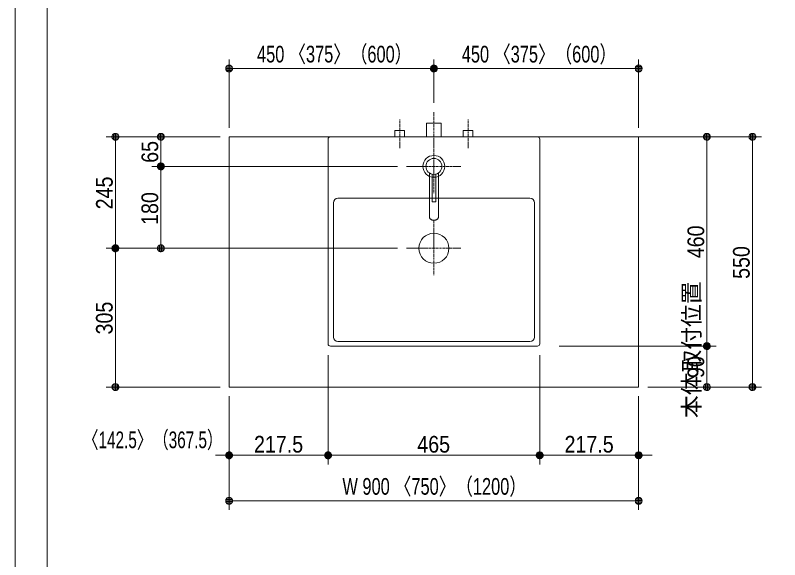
# Model space of a CAD drawing. Units: millimetres, scale not verified. Extents: x -6062 to 6062, y -3045 to 3045.
# Drawn here: x -5788 to -4108, y -799 to 397 of the extents above; entities that cross this region are included whole.
import ezdxf
from ezdxf.enums import TextEntityAlignment as Align

# ---------------------------------------------------------------- set-up
doc = ezdxf.new("R2010")
doc.units = ezdxf.units.MM
doc.header["$LTSCALE"] = 20
doc.linetypes.add('CHAIN1', pattern=[8, 5, -1, 1, -1])
for name, color, linetype, lineweight in [('0-0_1図面枠', 7, 'Continuous', 9), ('0-1_2寸法-1', 7, 'Continuous', 9), ('0-2_0', 7, 'Continuous', 9), ('0-3_5ボウル・キャビネット', 7, 'Continuous', 9), ('0-4_2寸法-2', 7, 'Continuous', 9), ('0-7_4給排水', 7, 'Continuous', 9)]:
    doc.layers.add(name, color=color, linetype=linetype, lineweight=lineweight)
doc.styles.add('ＭＳ Ｐゴシック', font='')
doc.styles.get('ＭＳ Ｐゴシック').set_extended_font_data('MS PGothic')

# ---------------------------------------------------------------- blocks, each defined once
blk = doc.blocks.new('グループ-2')
at = {"layer": '0-0_1図面枠'}
blk.add_lwpolyline([(-80000, 55400), (80000, 55400), (80000, -55400), (-80000, -55400)], close=True, dxfattribs=at)
blk = doc.blocks.new('図面枠')
at = {"layer": '0-0_1図面枠'}
blk.add_blockref('グループ-2', (0, 0), dxfattribs=at)
blk = doc.blocks.new('_Dot')
at = {"layer": '0-2_0'}
for p, q in [((-10, 0), (-20, 0)), ((9.78, 2), (-9.78, 2)), ((7.99, 6), (-7.99, 6)), ((9.16, -3.98), (-9.16, -3.98)), ((6, -7.98), (-6, -7.98))]:
    blk.add_line(p, q, dxfattribs=at)
for points in [[(10, 0), (9.92, 1.25), (9.69, 2.49), (9.3, 3.68), (8.76, 4.82), (8.09, 5.88), (7.29, 6.85), (6.37, 7.71), (5.36, 8.44), (4.26, 9.05), (3.09, 9.51), (1.87, 9.82), (0.63, 9.98), (-0.63, 9.98), (-1.87, 9.82), (-3.09, 9.51), (-4.26, 9.05), (-5.36, 8.44), (-6.37, 7.71), (-7.29, 6.85), (-8.09, 5.88), (-8.76, 4.82), (-9.3, 3.68), (-9.69, 2.49), (-9.92, 1.25), (-10, 0), (0, 0)], [(-10, 0), (-9.92, -1.25), (-9.69, -2.49), (-9.3, -3.68), (-8.76, -4.82), (-8.09, -5.88), (-7.29, -6.85), (-6.37, -7.71), (-5.36, -8.44), (-4.26, -9.05), (-3.09, -9.51), (-1.87, -9.82), (-0.63, -9.98), (0.63, -9.98), (1.87, -9.82), (3.09, -9.51), (4.26, -9.05), (5.36, -8.44), (6.37, -7.71), (7.29, -6.85), (8.09, -5.88), (8.76, -4.82), (9.3, -3.68), (9.69, -2.49), (9.92, -1.25), (10, 0), (0, 0)]]:
    blk.add_lwpolyline(points, close=True, dxfattribs=at)
blk = doc.blocks.new('グループ-6')
at = {"layer": '0-7_4給排水', "linetype": 'CHAIN1'}
blk.add_line((-61600, 2100), (-61600, 3700), dxfattribs=at)
at = {"layer": '0-7_4給排水'}
blk.add_lwpolyline([(-61920, 2600), (-61920, 3200), (-61280, 3200), (-61280, 2600)], dxfattribs=at)
blk = doc.blocks.new('グループ-12')
at = {"layer": '0-3_5ボウル・キャビネット'}
for p, q in [((-66250, -6500), (-66250, 2500)), ((-66150, 2600), (-57050, 2600)), ((-56950, 2500), (-56950, -6500)), ((-66020, -6200), (-66020, -300)), ((-65820, -100), (-57380, -100)), ((-57180, -300), (-57180, -6200)), ((-57050, -6600), (-66150, -6600)), ((-57380, -6400), (-65820, -6400))]:
    blk.add_line(p, q, dxfattribs=at)
at = {"layer": '0-3_5ボウル・キャビネット', "linetype": 'CHAIN1'}
for p, q in [((-61600, -1100), (-61600, -3500)), ((-62800, -2300), (-60400, -2300))]:
    blk.add_line(p, q, dxfattribs=at)
at = {"layer": '0-3_5ボウル・キャビネット'}
blk.add_circle((-61600, -2300), 660, dxfattribs=at)
for centre, radius, start, end in [((-66150, 2500), 100, 90, 180), ((-57050, 2500), 100, 0, 90), ((-65820, -300), 200, 90, 180), ((-57380, -300), 200, 0, 90), ((-65820, -6200), 200, 180, 270), ((-57380, -6200), 200, 270, 0), ((-66150, -6500), 100, 180, 270), ((-57050, -6500), 100, 270, 0)]:
    blk.add_arc(centre, radius, start, end, dxfattribs=at)
blk = doc.blocks.new('グループ-15')
at = {"layer": '0-7_4給排水', "linetype": 'CHAIN1'}
for p, q in [((-61600, 2500), (-61600, 100)), ((-62800, 1300), (-60400, 1300))]:
    blk.add_line(p, q, dxfattribs=at)
at = {"layer": '0-7_4給排水'}
for points in [[(-61800, 1012.8), (-61800, -917.1), (-61799.2, -930.8), (-61796.7, -945), (-61792.3, -959.2), (-61786, -973.5), (-61777.7, -987.4), (-61767.4, -1000.9), (-61755.3, -1013.6), (-61741.4, -1025.4), (-61726.1, -1036), (-61709.4, -1045.3), (-61691.9, -1053.2), (-61673.6, -1059.5), (-61655, -1064.4), (-61636.4, -1067.7), (-61618, -1069.7), (-61600, -1070.3), (-61582, -1069.7), (-61563.6, -1067.7), (-61545, -1064.4), (-61526.4, -1059.5), (-61508.1, -1053.2), (-61490.6, -1045.3), (-61473.9, -1036), (-61458.6, -1025.4), (-61444.7, -1013.6), (-61432.6, -1000.9), (-61422.3, -987.4), (-61414, -973.5), (-61407.7, -959.2), (-61403.3, -945), (-61400.8, -930.8), (-61400, -917.1), (-61400, 1012.8)], [(-61680, 959.3), (-61680, -260), (-61520, -260), (-61520, 959.3)]]:
    blk.add_lwpolyline(points, dxfattribs=at)
for radius in [480, 350]:
    blk.add_circle((-61600, 1300), radius, dxfattribs=at)
blk = doc.blocks.new('止水栓_平面_W75')
at = {"layer": '0-7_4給排水', "linetype": 'CHAIN1'}
for p, q in [((-1500, -500), (-1500, 780)), ((1500, -500), (1500, 780))]:
    blk.add_line(p, q, dxfattribs=at)
at = {"layer": '0-7_4給排水'}
for points in [[(-1710, 0), (-1710, 280), (-1290, 280), (-1290, 0)], [(1290, 0), (1290, 280), (1710, 280), (1710, 0)]]:
    blk.add_lwpolyline(points, dxfattribs=at)

msp = doc.modelspace()

# ---------------------------------------------------------------- linework, layer by layer
at = {"layer": '0-0_1図面枠'}
msp.add_line((-5717.5, 1750), (-5717.5, -2420), dxfattribs=at)
at = {"layer": '0-1_2寸法-1'}
for p, q in [((-5317.5, 150), (-5317.5, 300)), ((-4867.5, 205), (-4867.5, 300)), ((-4867.5, 205), (-4867.5, 300)), ((-4417.5, 150), (-4417.5, 300)), ((-4882.51, 280), (-5302.49, 280)), ((-4852.49, 280), (-4432.51, 280)), ((-5487.5, 130), (-5587.5, 130)), ((-5337.5, 130), (-5487.5, 130)), ((-4592.5, 130), (-4247.5, 130)), ((-4247.5, 130), (-4147.5, 130)), ((-5567.5, -99.99), (-5567.5, 114.99)), ((-5467.5, 80.01), (-5467.5, 114.99)), ((-4267.5, -314.99), (-4267.5, 114.99)), ((-4167.5, -404.99), (-4167.5, 114.99)), ((-4947.5, 65), (-5487.5, 65)), ((-4947.5, 65), (-5487.5, 65)), ((-5467.5, 49.99), (-5467.5, -99.99)), ((-5487.5, -115), (-5587.5, -115)), ((-5487.5, -115), (-5587.5, -115)), ((-4947.5, -115), (-5487.5, -115)), ((-5567.5, -130.01), (-5567.5, -404.99)), ((-4592.5, -330), (-4247.5, -330)), ((-4397.5, -330), (-4247.5, -330)), ((-5100, -350), (-5100, -590)), ((-4635, -350), (-4635, -590)), ((-4267.5, -404.99), (-4267.5, -345.01)), ((-5337.5, -420), (-5587.5, -420)), ((-4397.5, -420), (-4247.5, -420)), ((-4247.5, -420), (-4147.5, -420)), ((-5317.5, -440), (-5317.5, -590)), ((-5100, -440), (-5100, -590)), ((-4635, -440), (-4635, -590)), ((-4417.5, -440), (-4417.5, -590)), ((-5302.49, -570), (-5115.01, -570)), ((-4650.01, -570), (-5084.99, -570)), ((-4619.99, -570), (-4432.51, -570)), ((-5317.5, -590), (-5317.5, -690)), ((-4417.5, -590), (-4417.5, -690)), ((-4432.51, -670), (-5302.49, -670))]:
    msp.add_line(p, q, dxfattribs=at)
at = {"layer": '0-3_5ボウル・キャビネット'}
msp.add_lwpolyline([(-5317.5, 130), (-4417.5, 130), (-4417.5, -420), (-5317.5, -420)], close=True, dxfattribs=at)
at = {"layer": '0-4_2寸法-2'}
for p, q in [((-5317.5, -440), (-5317.5, -590)), ((-5100, -440), (-5100, -590)), ((-4635, -440), (-4635, -590)), ((-4417.5, -440), (-4417.5, -590)), ((-5332.51, -570), (-5347.51, -570)), ((-5100, -570), (-5317.5, -570)), ((-5084.99, -570), (-5069.99, -570)), ((-4650.01, -570), (-4665.01, -570)), ((-4635, -570), (-4417.5, -570)), ((-4402.49, -570), (-4387.49, -570))]:
    msp.add_line(p, q, dxfattribs=at)

# ---------------------------------------------------------------- block references
at = {"layer": '0-0_1図面枠', "xscale": 0.05, "yscale": 0.05}
msp.add_blockref('図面枠', (-1787.5, 0), dxfattribs=at)
at = {"layer": '0-1_2寸法-1', "xscale": 0.7503418, "yscale": 0.7503418}
for p, rotation in [((-5317.5, 280), 180), ((-4867.5, 280), 180), ((-5567.5, 130), 90), ((-5467.5, 130), 90), ((-4267.5, 130), 90), ((-4167.5, 130), 90), ((-5467.5, 65), 270), ((-5467.5, 65), 90), ((-5567.5, -115), 270), ((-5467.5, -115), 270), ((-5567.5, -115), 90), ((-4267.5, -330), 270), ((-4267.5, -330), 90), ((-5567.5, -420), 270), ((-4267.5, -420), 270), ((-4167.5, -420), 270), ((-5317.5, -570), 180), ((-5100, -570), 180), ((-4635, -570), 180), ((-5317.5, -670), 180)]:
    msp.add_blockref('_Dot', p, dxfattribs=dict(at, rotation=rotation))
for p in [(-4867.5, 280), (-4417.5, 280), (-5100, -570), (-4635, -570), (-4417.5, -570), (-4417.5, -670)]:
    msp.add_blockref('_Dot', p, dxfattribs=at)
at = {"layer": '0-3_5ボウル・キャビネット', "xscale": 0.05, "yscale": 0.05}
msp.add_blockref('グループ-12', (-1787.5, 0), dxfattribs=at)
at = {"layer": '0-4_2寸法-2', "xscale": 0.7503418, "yscale": 0.7503418}
for p in [(-5317.5, -570), (-4635, -570)]:
    msp.add_blockref('_Dot', p, dxfattribs=at)
at = {"layer": '0-4_2寸法-2', "xscale": 0.7503418, "yscale": 0.7503418, "rotation": 180}
for p in [(-5100, -570), (-4417.5, -570)]:
    msp.add_blockref('_Dot', p, dxfattribs=at)
at = {"layer": '0-7_4給排水', "xscale": 0.05, "yscale": 0.05}
for name, p in [('グループ-6', (-1787.5, 0)), ('止水栓_平面_W75', (-4867.5, 130)), ('グループ-15', (-1787.5, 0))]:
    msp.add_blockref(name, p, dxfattribs=at)

# ---------------------------------------------------------------- texts
at = {"layer": '0-1_2寸法-1', "style": 'ＭＳ Ｐゴシック'}
for s, height, width, p in [('450 〈375〉（600）', 36.66, 0.75, (-5256.19, 282.35)), ('450 〈375〉（600）', 36.66, 0.75, (-4806.19, 282.35)), ('217.5', 36.69, 0.9, (-5262.92, -574.96)), ('465', 36.66, 0.9, (-4904, -575.06)), ('217.5', 36.69, 0.9, (-4580.42, -574.96)), ('W 900 〈750〉（1200）', 36.69, 0.75, (-5068.55, -667.65))]:
    msp.add_text(s, height=height, dxfattribs=dict(at, width=width)).set_placement(p, align=Align.BOTTOM_LEFT)
at = {"layer": '0-1_2寸法-1', "style": 'ＭＳ Ｐゴシック', "width": 0.9}
for s, p in [('65', (-5462.44, 72.81)), ('245', (-5562.44, -29.39)), ('180', (-5462.54, -63.61)), ('460', (-4262.54, -136.89)), ('550', (-4162.54, -182.28)), ('305', (-5562.54, -304.39)), ('90', (-4262.54, -400.08))]:
    msp.add_text(s, height=36.66, rotation=90, dxfattribs=at).set_placement(p, align=Align.BOTTOM_LEFT)
at = {"layer": '0-4_2寸法-2', "style": 'ＭＳ Ｐゴシック'}
msp.add_text('本体取付位置', height=36.66, rotation=90, dxfattribs=at).set_placement((-4272.19, -488.14), align=Align.BOTTOM_LEFT)
at = {"layer": '0-4_2寸法-2', "style": 'ＭＳ Ｐゴシック', "width": 0.7}
msp.add_text('〈142.5〉（367.5）', height=36.69, dxfattribs=at).set_placement((-5639.5, -565.31), align=Align.BOTTOM_LEFT)

doc.saveas('drawing.dxf')
